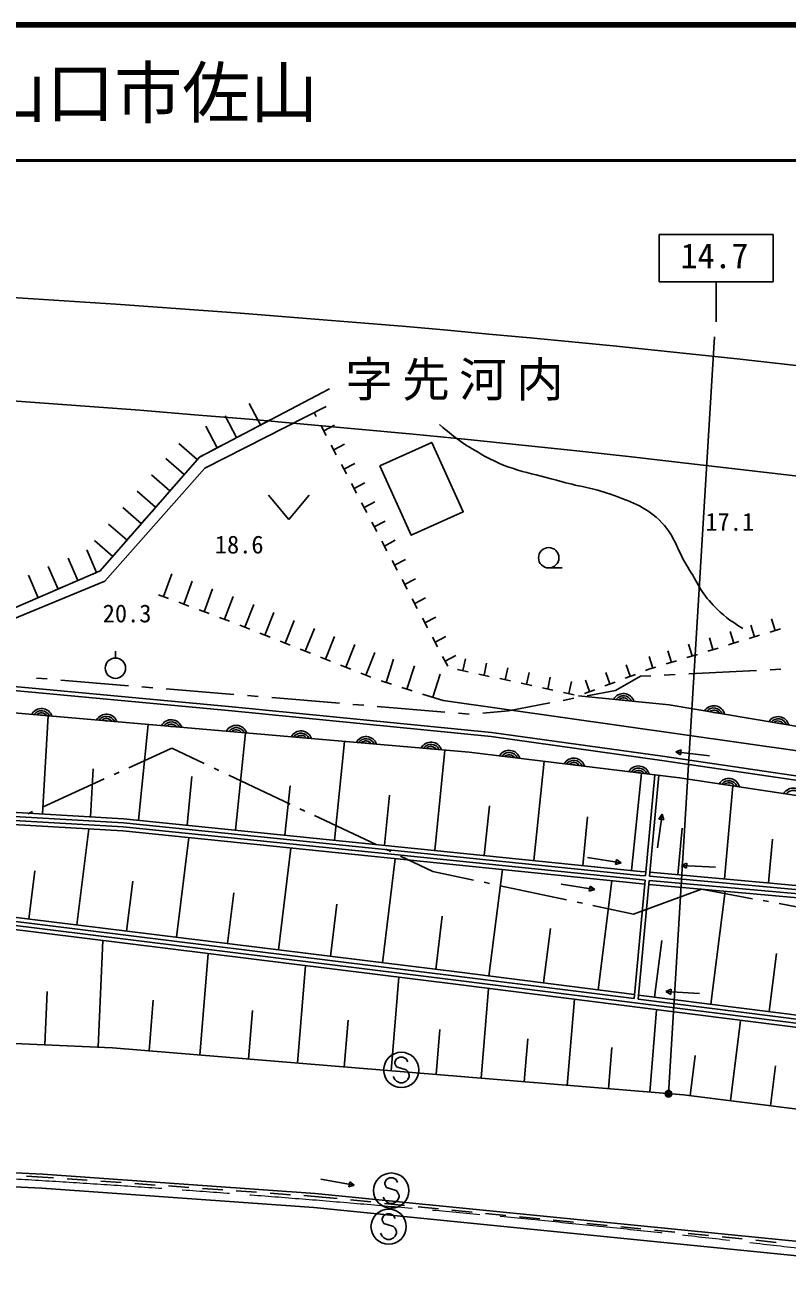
# Model space of a CAD drawing. Units: millimetres, scale not verified. Extents: x 40000 to 680000, y 20000 to 380000.
# Drawn here: x 408430 to 464601, y 288543 to 380000 of the extents above; entities that cross this region are included whole.
import ezdxf
from ezdxf.enums import TextEntityAlignment as Align

# ---------------------------------------------------------------- set-up
doc = ezdxf.new("R2010")
doc.units = ezdxf.units.MM
doc.header["$LTSCALE"] = 1000
doc.header["$PDMODE"] = 32
doc.header["$PDSIZE"] = 500
doc.linetypes.add('CHAIN', pattern=[18.5, 12, -1.5, 3.5, -1.5])
for name, color, linetype, lineweight in [('M-BGD', 7, 'Continuous', 25), ('M-BMK', 2, 'CHAIN', 13), ('M-BMK-ROW', 30, 'Continuous', 25), ('M-STR-STRC', 7, 'Continuous', 25), ('M-TTL', 2, 'Continuous', 140), ('M-TTL-LINE', 7, 'Continuous', 50)]:
    doc.layers.add(name, color=color, linetype=linetype, lineweight=lineweight)
doc.layers.add('M-TTL-TXT', color=7, linetype='Continuous')
doc.styles.add('ＭＳ ゴシック', font='')
doc.styles.get('ＭＳ ゴシック').set_extended_font_data('MS Gothic')

msp = doc.modelspace()

# ---------------------------------------------------------------- linework, layer by layer
at = {"layer": 'M-BGD'}
for p, q in [((425799, 350517), (424964, 352112)), ((429889, 351155), (429743, 351432)), ((422610, 348847), (421775, 350442)), ((424027, 349589), (423192, 351184)), ((426508, 350888), (425090, 350146)), ((430635, 349740), (430262, 350447)), ((430449, 350093), (431245, 350513)), ((424382, 349775), (423673, 349404)), ((421123, 347964), (419765, 349146)), ((422964, 349033), (422255, 348662)), ((431381, 348324), (431008, 349032)), ((431195, 348678), (431991, 349098)), ((420167, 346866), (418809, 348048)), ((421290, 348156), (420955, 347771)), ((421547, 348291), (421290, 348156)), ((432127, 346909), (431754, 347616)), ((431941, 347263), (432737, 347682)), ((419116, 345659), (417759, 346841)), ((420430, 347168), (419904, 346564)), ((419379, 345961), (418854, 345358)), ((432873, 345493), (432500, 346201)), ((432687, 345847), (433483, 346267)), ((418066, 344453), (416708, 345635)), ((426378, 345355), (427878, 343555)), ((427878, 343555), (429378, 345355)), ((433433, 344432), (434229, 344851)), ((417015, 343246), (415658, 344428)), ((418328, 344754), (417803, 344151)), ((433619, 344078), (433246, 344786)), ((415965, 342039), (414607, 343221)), ((417278, 343548), (416753, 342944)), ((434365, 342662), (433992, 343370)), ((434179, 343016), (434975, 343436)), ((416227, 342341), (415702, 341738)), ((413718, 339655), (413005, 341308)), ((414914, 340832), (413556, 342014)), ((435111, 341247), (434738, 341955)), ((434925, 341601), (435721, 342020)), ((412343, 339062), (411630, 340715)), ((415177, 341134), (414651, 340531)), ((435857, 339832), (435484, 340539)), ((435671, 340185), (436467, 340605)), ((409405, 337795), (408692, 339448)), ((410874, 338428), (410161, 340081)), ((413991, 339773), (413445, 339537)), ((414126, 339927), (413991, 339773)), ((418643, 337872), (419268, 339560)), ((447030, 339988), (448030, 339988)), ((411241, 338587), (410507, 338270)), ((412710, 339220), (411976, 338904)), ((420143, 337316), (420769, 339004)), ((421644, 336760), (422269, 338448)), ((436603, 338416), (436230, 339124)), ((436417, 338770), (437213, 339190)), ((409772, 337953), (409037, 337636)), ((419018, 337733), (418268, 338011)), ((423144, 336204), (423769, 337892)), ((437349, 337001), (436976, 337708)), ((437163, 337354), (437959, 337774)), ((420518, 337177), (419768, 337455)), ((422019, 336621), (421269, 336899)), ((424637, 335630), (425302, 337302)), ((426124, 335038), (426789, 336711)), ((423519, 336065), (422769, 336343)), ((425009, 335482), (424266, 335777)), ((427611, 334447), (428276, 336119)), ((438095, 335585), (437722, 336293)), ((437909, 335939), (438705, 336359)), ((462190, 334905), (461927, 335766)), ((463720, 335374), (463456, 336235)), ((426496, 334890), (425752, 335186)), ((429097, 333856), (429763, 335528)), ((430584, 333264), (431249, 334937)), ((438841, 334170), (438468, 334877)), ((438655, 334524), (439451, 334943)), ((459131, 333968), (458867, 334828)), ((460661, 334437), (460397, 335297)), ((462573, 335023), (461808, 334788)), ((464103, 335492), (463338, 335257)), ((415106, 333350), (415106, 333850)), ((427982, 334299), (427239, 334595)), ((429469, 333708), (428726, 334003)), ((432071, 332673), (432736, 334345)), ((456072, 333030), (455808, 333890)), ((457601, 333499), (457338, 334359)), ((459513, 334085), (458749, 333850)), ((461043, 334554), (460278, 334319)), ((430956, 333116), (430212, 333412)), ((433557, 332081), (434223, 333754)), ((435063, 331542), (435606, 333258)), ((439587, 332754), (439214, 333462)), ((439401, 333108), (440197, 333528)), ((440701, 332422), (440891, 333301)), ((442264, 332083), (442455, 332962)), ((454700, 332609), (454437, 333470)), ((456454, 333147), (455689, 332912)), ((457984, 333616), (457219, 333381)), ((432442, 332525), (431699, 332821)), ((433929, 331934), (433186, 332229)), ((436588, 331059), (437131, 332775)), ((438495, 330455), (439038, 332171)), ((441092, 332337), (440310, 332506)), ((442655, 331998), (441873, 332167)), ((443828, 331744), (444019, 332623)), ((445392, 331405), (445582, 332284)), ((451545, 331439), (451228, 332282)), ((453417, 332143), (452668, 331861)), ((453043, 332002), (452726, 332844)), ((454477, 332541), (454166, 332424)), ((454924, 332678), (454477, 332541)), ((435444, 331421), (434681, 331663)), ((436969, 330938), (436207, 331180)), ((444219, 331659), (443437, 331829)), ((445783, 331320), (445001, 331490)), ((447346, 330981), (446564, 331151)), ((446955, 331066), (447146, 331946)), ((448519, 330727), (448710, 331607)), ((450047, 330877), (449731, 331719)), ((451919, 331580), (451170, 331299)), ((439257, 330214), (437732, 330697)), ((448910, 330642), (448128, 330812)), ((450422, 331017), (449673, 330736)), ((409725, 321859), (410146, 329088)), ((416798, 321399), (417517, 328452)), ((423961, 320669), (424692, 327832)), ((416104, 325265), (419266, 326702)), ((419266, 326702), (421646, 325579)), ((431238, 319927), (431980, 327203)), ((438629, 319173), (439383, 326564)), ((456390, 326446), (456784, 326589)), ((456784, 326589), (456740, 326216)), ((445944, 318426), (446690, 325741)), ((458872, 326153), (456390, 326446)), ((456740, 326216), (456390, 326446)), ((413263, 321653), (413469, 325191)), ((415012, 324768), (415376, 324934)), ((422369, 325237), (422731, 325066)), ((423454, 324725), (427976, 322591)), ((453123, 317694), (453856, 324874)), ((454157, 317292), (454844, 324754)), ((454456, 317265), (455143, 324726)), ((409732, 322368), (414284, 324437)), ((420379, 321034), (420745, 324616)), ((427599, 320298), (427970, 323936)), ((459988, 317070), (460605, 323936)), ((434933, 319550), (435310, 323245)), ((408639, 321871), (409004, 322037)), ((428699, 322249), (429061, 322078)), ((442287, 318800), (442660, 322457)), ((429785, 321737), (434306, 319603)), ((449534, 318060), (449900, 321650)), ((455051, 319357), (455379, 321836)), ((455144, 321488), (455379, 321836)), ((455515, 321439), (455144, 321488)), ((455379, 321836), (455515, 321439)), ((412261, 313681), (413137, 320759)), ((419605, 312772), (420513, 320116)), ((456556, 317378), (456864, 320811)), ((427109, 311843), (428038, 319348)), ((435030, 319261), (435391, 319090)), ((463224, 316779), (463514, 320015)), ((434779, 310894), (435728, 318564)), ((436115, 318749), (438494, 317626)), ((449893, 318655), (452361, 318257)), ((451961, 318131), (452021, 318502)), ((452021, 318502), (452361, 318257)), ((408722, 314118), (409160, 317658)), ((438494, 317626), (441489, 316989)), ((442623, 309917), (443619, 317759)), ((452361, 318257), (451961, 318131)), ((456822, 318067), (457205, 318237)), ((459319, 317948), (456822, 318067)), ((457187, 317862), (456822, 318067)), ((457205, 318237), (457187, 317862)), ((415933, 313226), (416387, 316898)), ((442271, 316823), (442662, 316740)), ((443445, 316573), (448336, 315534)), ((447950, 316687), (450419, 316292)), ((450019, 316166), (450078, 316536)), ((450078, 316536), (450419, 316292)), ((450664, 308896), (451685, 316936)), ((453326, 308255), (454130, 316994)), ((453623, 308217), (454429, 316967)), ((423357, 312308), (423821, 316060)), ((450419, 316292), (450019, 316166)), ((453286, 314481), (458283, 316319)), ((458283, 316319), (462050, 315619)), ((458987, 307839), (460044, 316161)), ((430944, 311369), (431419, 315204)), ((449118, 315367), (449509, 315284)), ((450292, 315118), (453286, 314481)), ((462837, 315472), (463230, 315399)), ((464016, 315253), (467783, 314552)), ((438702, 310409), (439187, 314332)), ((446644, 309406), (447154, 313426)), ((413836, 304668), (414187, 312535)), ((454825, 308367), (455354, 312528)), ((421323, 304092), (421940, 311576)), ((463272, 307294), (463816, 311580)), ((428513, 303500), (429105, 310690)), ((435420, 302931), (435989, 309838)), ((409903, 304843), (410078, 308777)), ((442049, 302385), (442595, 309013)), ((455657, 308778), (456041, 308945)), ((458153, 308643), (455657, 308778)), ((456021, 308570), (455657, 308778)), ((456041, 308945), (456021, 308570)), ((417581, 304400), (417889, 308142)), ((424918, 303796), (425214, 307391)), ((448397, 301862), (448919, 308210)), ((454476, 301361), (454977, 307441)), ((431967, 303215), (432251, 306669)), ((460418, 300724), (461159, 306655)), ((438735, 302658), (439008, 305972)), ((445223, 302123), (445484, 305297)), ((451436, 301612), (451687, 304651)), ((457452, 301095), (457823, 304060)), ((463373, 300355), (463742, 303310)), ((408556, 295168), (409743, 295111)), ((409743, 295111), (410541, 295054)), ((411539, 294983), (413035, 294876)), ((414032, 294805), (415529, 294699)), ((416526, 294628), (418022, 294521)), ((430246, 294965), (432705, 294516)), ((432302, 294399), (432370, 294768)), ((432705, 294516), (432302, 294399)), ((432370, 294768), (432705, 294516)), ((419020, 294450), (420516, 294344)), ((421513, 294273), (423010, 294166)), ((424007, 294095), (425503, 293989)), ((426501, 293918), (427997, 293811)), ((428994, 293740), (429793, 293683)), ((429793, 293683), (431439, 293519)), ((432434, 293420), (433927, 293271)), ((434922, 293172), (436415, 293024)), ((437410, 292925), (438902, 292776)), ((439897, 292677), (441390, 292528)), ((442385, 292429), (443878, 292281)), ((444873, 292182), (446366, 292033)), ((447361, 291934), (448853, 291785)), ((449848, 291686), (451341, 291537)), ((452336, 291438), (453829, 291290)), ((454824, 291191), (456316, 291042)), ((457311, 290943), (458804, 290794)), ((459799, 290695), (461292, 290547)), ((462287, 290447), (463779, 290299))]:
    msp.add_line(p, q, dxfattribs=at)
for points in [[(362054, 354765), (369075, 357092), (373359, 357112), (377237, 356074), (381969, 353624), (385847, 351203), (387874, 349624), (391394, 345449), (394468, 341933), (397611, 339828), (402403, 337308), (404418, 336471), (407009, 336762), (413991, 339773), (421290, 348156), (430880, 353177)], [(361570, 353787), (368590, 356114), (372875, 356134), (376753, 355096), (381485, 352646), (385362, 350225), (387390, 348646), (390910, 344471), (393984, 340955), (397126, 338850), (401919, 336330), (403934, 335493), (406525, 335784), (414334, 339008), (421690, 347348), (430623, 351878)], [(397202, 332177), (408970, 331134), (423708, 329749), (442824, 327870), (455416, 326108), (489367, 321115), (511941, 317249), (536720, 313045), (542389, 311577), (551035, 311162), (559317, 311591), (561171, 311753)], [(397175, 331878), (408943, 330835), (423679, 329450), (442789, 327572), (455374, 325811), (489320, 320819), (511891, 316953), (536658, 312752), (542344, 311279), (551035, 310861), (559337, 311292), (561961, 311521)], [(569802, 307517), (563146, 308865), (543271, 310102), (520128, 314748), (487747, 319819), (456659, 324534), (441178, 326409), (392533, 330608)], [(439257, 330214), (465714, 326462), (484123, 323685), (504428, 320084), (530579, 315215), (539051, 313542)], [(536980, 315622), (511897, 320570), (491475, 323879), (472064, 327162), (455897, 329898), (449236, 330572)], [(454102, 316695), (453686, 316732), (415640, 320613), (395635, 321778), (367412, 323142), (348235, 315137)], [(454130, 316994), (453712, 317031), (453716, 317031), (415664, 320912), (395759, 322072)], [(454157, 317292), (453739, 317330), (453747, 317329), (415688, 321211), (395768, 322372)], [(454185, 317591), (453766, 317629), (453777, 317628), (415712, 321510), (395777, 322672)], [(508448, 310473), (484037, 314179), (466867, 316452), (454484, 317564)], [(505221, 310053), (483911, 313288), (466768, 315557), (454401, 316668)], [(505221, 310356), (483953, 313585), (466801, 315856), (454429, 316967)], [(506449, 310473), (483995, 313882), (466834, 316154), (454456, 317265)], [(453353, 308554), (440459, 310192), (406806, 314355), (395727, 315799), (395575, 315779)], [(568475, 289196), (561262, 290864), (535109, 296112), (517430, 298860), (492128, 302509), (465984, 306043), (440347, 309299), (406692, 313463), (395726, 314891), (372154, 311870), (347532, 312150)], [(568540, 289489), (561325, 291158), (535162, 296407), (517474, 299156), (492170, 302806), (466023, 306340), (440384, 309596), (406730, 313760), (395727, 315194), (372137, 312171), (347536, 312450)], [(453326, 308255), (440421, 309894), (406768, 314058), (395727, 315496), (395566, 315475)], [(568605, 289782), (561388, 291451), (535214, 296703), (517519, 299453), (492211, 303103), (466062, 306638), (453623, 308217)], [(561452, 291744), (535267, 296998), (517563, 299750), (492253, 303400), (466101, 306935), (453651, 308516)], [(326919, 306556), (380912, 306135), (414900, 304621), (456951, 301157), (482548, 297959), (525819, 291311), (551555, 286390), (567031, 282721)], [(68432, 272115), (85418, 273756), (116532, 277206), (148011, 281200), (167746, 283712), (201951, 287632), (247556, 292004), (267838, 293645), (301638, 295934), (330270, 296982), (358434, 297127), (383903, 296568), (409756, 295329), (429811, 293901), (466447, 290253), (510076, 284053), (539963, 278668), (564963, 273446)], [(564734, 272421), (564731, 272422), (539763, 277638), (509909, 283016), (466321, 289210), (429722, 292855), (409694, 294281), (383866, 295518), (358425, 296077), (330292, 295932), (301693, 294885), (267916, 292598), (247649, 290958), (202061, 286587), (167872, 282670), (148143, 280159), (116656, 276164), (85526, 272711), (68531, 271070)]]:
    msp.add_lwpolyline(points, dxfattribs=at)
msp.add_lwpolyline([(434588, 347505), (436898, 342396), (440729, 344129), (438418, 349237)], close=True, dxfattribs=at)
for centre in [(447030, 340738), (415106, 332600)]:
    msp.add_circle(centre, 750, dxfattribs=at)
for centre, radius, start, end in [((452535, 329924), 812, 16.84346, 151.60373), ((452535, 329924), 650, 22.95925, 145.48795), ((452535, 329924), 488, 34.09194, 134.35526), ((452535, 329924), 325, 68.28123, 100.16597), ((409656, 328816), 812, 17.68633, 152.4466), ((409656, 328816), 650, 23.80212, 146.33081), ((409656, 328816), 488, 34.9348, 135.19812), ((459196, 329023), 812, 13.01559, 147.77586), ((459196, 329023), 650, 19.13138, 141.66007), ((459196, 329023), 488, 30.26406, 130.52738), ((459196, 329023), 325, 64.45335, 96.33809), ((409656, 328816), 325, 69.12409, 101.00883), ((414438, 328404), 812, 17.68633, 152.4466), ((414438, 328404), 650, 23.80212, 146.33081), ((414438, 328404), 488, 34.9348, 135.19812), ((414438, 328404), 325, 69.12409, 101.00883), ((419220, 327991), 812, 17.68633, 152.4466), ((419220, 327991), 650, 23.80212, 146.33081), ((419220, 327991), 488, 34.9348, 135.19812), ((424002, 327578), 812, 17.68633, 152.4466), ((463929, 328222), 812, 13.01559, 147.77586), ((463929, 328222), 650, 19.13138, 141.66007), ((463929, 328222), 488, 30.26406, 130.52738), ((463929, 328222), 325, 64.45335, 96.33809), ((419220, 327991), 325, 69.12409, 101.00883), ((424002, 327578), 650, 23.80212, 146.33081), ((424002, 327578), 488, 34.9348, 135.19812), ((424002, 327578), 325, 69.12409, 101.00883), ((428784, 327165), 812, 17.68633, 152.4466), ((428784, 327165), 650, 23.80212, 146.33081), ((428784, 327165), 488, 34.9348, 135.19812), ((428784, 327165), 325, 69.12409, 101.00883), ((433567, 326752), 812, 17.68633, 152.4466), ((433567, 326752), 650, 23.80212, 146.33081), ((433567, 326752), 488, 34.9348, 135.19812), ((433567, 326752), 325, 69.12409, 101.00883), ((438349, 326340), 812, 17.68633, 152.4466), ((438349, 326340), 650, 23.80212, 146.33081), ((438349, 326340), 488, 34.9348, 135.19812), ((438349, 326340), 325, 69.12409, 101.00883), ((444116, 325739), 812, 15.71381, 150.47408), ((444116, 325739), 650, 21.8296, 144.35829), ((444116, 325739), 488, 32.96229, 133.22561), ((444116, 325739), 325, 67.15158, 99.03632), ((448881, 325161), 812, 15.71381, 150.47408), ((448881, 325161), 650, 21.8296, 144.35829), ((448881, 325161), 488, 32.96229, 133.22561), ((448881, 325161), 325, 67.15158, 99.03632), ((453646, 324584), 812, 15.71381, 150.47408), ((453646, 324584), 650, 21.8296, 144.35829), ((453646, 324584), 488, 32.96229, 133.22561), ((453646, 324584), 325, 67.15158, 99.03632), ((460292, 323667), 812, 13.99667, 148.75694), ((460292, 323667), 650, 20.11246, 142.64115), ((460292, 323667), 488, 31.24515, 131.50846), ((460292, 323667), 325, 65.43444, 97.31917), ((465037, 322947), 812, 13.99667, 148.75694), ((465037, 322947), 650, 20.11246, 142.64115)]:
    msp.add_arc(centre, radius, start, end, dxfattribs=at)
msp.add_open_spline([(438991, 350547), (440374, 349380), (440927, 349000), (442308, 348232), (444365, 347088), (445767, 346992), (448027, 346337), (449409, 345936), (450243, 345912), (451592, 345412), (453072, 344864), (454006, 344596), (455162, 343524), (456332, 342440), (456427, 341381), (457283, 340035), (457989, 338924), (458238, 338176), (459156, 337232), (459910, 336456), (460293, 336180), (461330, 335518)], degree=3, knots=[0, 0, 0, 0, 1, 1, 1, 2, 2, 2, 3, 3, 3, 4, 4, 4, 5, 5, 5, 6, 6, 6, 7, 7, 7, 7], dxfattribs=at)
at = {"layer": 'M-BMK'}
msp.add_arc((349447, -693117), 989785, 77.43031, 92.42715, dxfattribs=at)
at = {"layer": 'M-BMK-ROW'}
for p, q in [((451958, 330962), (453805, 332002)), ((453805, 332002), (454547, 332039)), ((455546, 332090), (456345, 332130)), ((457344, 332181), (462337, 332434)), ((463336, 332484), (464135, 332525)), ((409285, 331876), (410082, 331810)), ((411079, 331727), (416061, 331312)), ((417058, 331229), (417855, 331162)), ((418852, 331079), (423835, 330664)), ((424831, 330581), (425628, 330515)), ((426625, 330432), (431608, 330017)), ((448089, 330231), (448875, 330380)), ((449858, 330565), (451958, 330962)), ((432604, 329934), (433401, 329867)), ((434398, 329784), (439381, 329369)), ((440377, 329286), (441174, 329220)), ((442170, 329280), (444059, 329470)), ((444059, 329470), (447106, 330045))]:
    msp.add_line(p, q, dxfattribs=at)
at = {"layer": 'M-STR-STRC'}
for p, q in [((455164, 364554), (463564, 364554)), ((455164, 361054), (455164, 364554)), ((463564, 361054), (463564, 364554)), ((463564, 361054), (455164, 361054)), ((459364, 361054), (459364, 358123)), ((459247, 357013), (455859, 301247)), ((435813, 303827), (435695, 303591)), ((436049, 303945), (435813, 303827)), ((436286, 303945), (436049, 303945)), ((436522, 303827), (436286, 303945)), ((436640, 303591), (436522, 303827)), ((435695, 303591), (435695, 303473)), ((435695, 303473), (435813, 303236)), ((435813, 303236), (436522, 303000)), ((436522, 303000), (436640, 302882)), ((436640, 302882), (436759, 302645)), ((435695, 302291), (435577, 302527)), ((435813, 302173), (435695, 302291)), ((436049, 302054), (435813, 302173)), ((436286, 302054), (436049, 302054)), ((436522, 302173), (436286, 302054)), ((436640, 302291), (436522, 302173)), ((436759, 302527), (436640, 302291)), ((436759, 302645), (436759, 302527)), ((435073, 294936), (434954, 294700)), ((434954, 294700), (434954, 294582)), ((434954, 294582), (435073, 294345)), ((435309, 295054), (435073, 294936)), ((435545, 295054), (435309, 295054)), ((435782, 294936), (435545, 295054)), ((435900, 294700), (435782, 294936)), ((434954, 293400), (434836, 293636)), ((435073, 294345), (435782, 294109)), ((435782, 294109), (435900, 293991)), ((435900, 293991), (436018, 293754)), ((436018, 293636), (435900, 293400)), ((436018, 293754), (436018, 293636)), ((435073, 293282), (434954, 293400)), ((435309, 293164), (435073, 293282)), ((435545, 293164), (435309, 293164)), ((435782, 293282), (435545, 293164)), ((435900, 293400), (435782, 293282)), ((434881, 292282), (434763, 292045)), ((434763, 292045), (434763, 291927)), ((434763, 291927), (434881, 291691)), ((435117, 292400), (434881, 292282)), ((435354, 292400), (435117, 292400)), ((435590, 292282), (435354, 292400)), ((435708, 292045), (435590, 292282)), ((434763, 290745), (434645, 290982)), ((434881, 291691), (435590, 291454)), ((435590, 291454), (435708, 291336)), ((435708, 291336), (435826, 291100)), ((435826, 290982), (435708, 290745)), ((435826, 291100), (435826, 290982)), ((434881, 290627), (434763, 290745)), ((435117, 290509), (434881, 290627)), ((435354, 290509), (435117, 290509)), ((435590, 290627), (435354, 290509)), ((435708, 290745), (435590, 290627))]:
    msp.add_line(p, q, dxfattribs=at)
for centre, radius in [((436168, 303000), 1300), ((455859, 301247), 150), ((455859, 301247), 120), ((455859, 301247), 90), ((455859, 301247), 60), ((455859, 301247), 30), ((435427, 294109), 1300), ((435236, 291454), 1300)]:
    msp.add_circle(centre, radius, dxfattribs=at)
for centre, radius, start, end in [((336993, -791956), 1154018, 77.89473, 97.37994), ((328919, -769483), 1124530, 77.25621, 103.6468)]:
    msp.add_arc(centre, radius, start, end, dxfattribs=at)
msp.add_point((455859, 301247), dxfattribs=at)
at = {"layer": 'M-TTL'}
msp.add_line((680000, 380000), (40000, 380000), dxfattribs=at)
at = {"layer": 'M-TTL-LINE'}
msp.add_line((40000, 370000), (680000, 370000), dxfattribs=at)

# ---------------------------------------------------------------- texts
at = {"layer": 'M-BGD', "style": 'ＭＳ ゴシック'}
for s, p in [('17.1', (458574, 342326)), ('18.6', (422428, 340654)), ('20.3', (414168, 335579))]:
    msp.add_text(s, height=1320, dxfattribs=at).set_placement(p, align=Align.BOTTOM_LEFT)
at = {"layer": 'M-STR-STRC', "style": 'ＭＳ ゴシック'}
msp.add_text('14.7', height=1833, dxfattribs=at).set_placement((456750, 361518), align=Align.BOTTOM_LEFT)
at = {"layer": 'M-STR-STRC', "insert": (440439, 352299), "char_height": 2566, "attachment_point": 8, "style": 'ＭＳ ゴシック'}
msp.add_mtext('\\T1.2;字先河内', dxfattribs=at)
at = {"layer": 'M-TTL-TXT', "style": 'ＭＳ ゴシック'}
msp.add_text('山口市佐山', height=3666, dxfattribs=at).set_placement((405024, 375000), align=Align.MIDDLE_LEFT)

doc.saveas('drawing.dxf')
